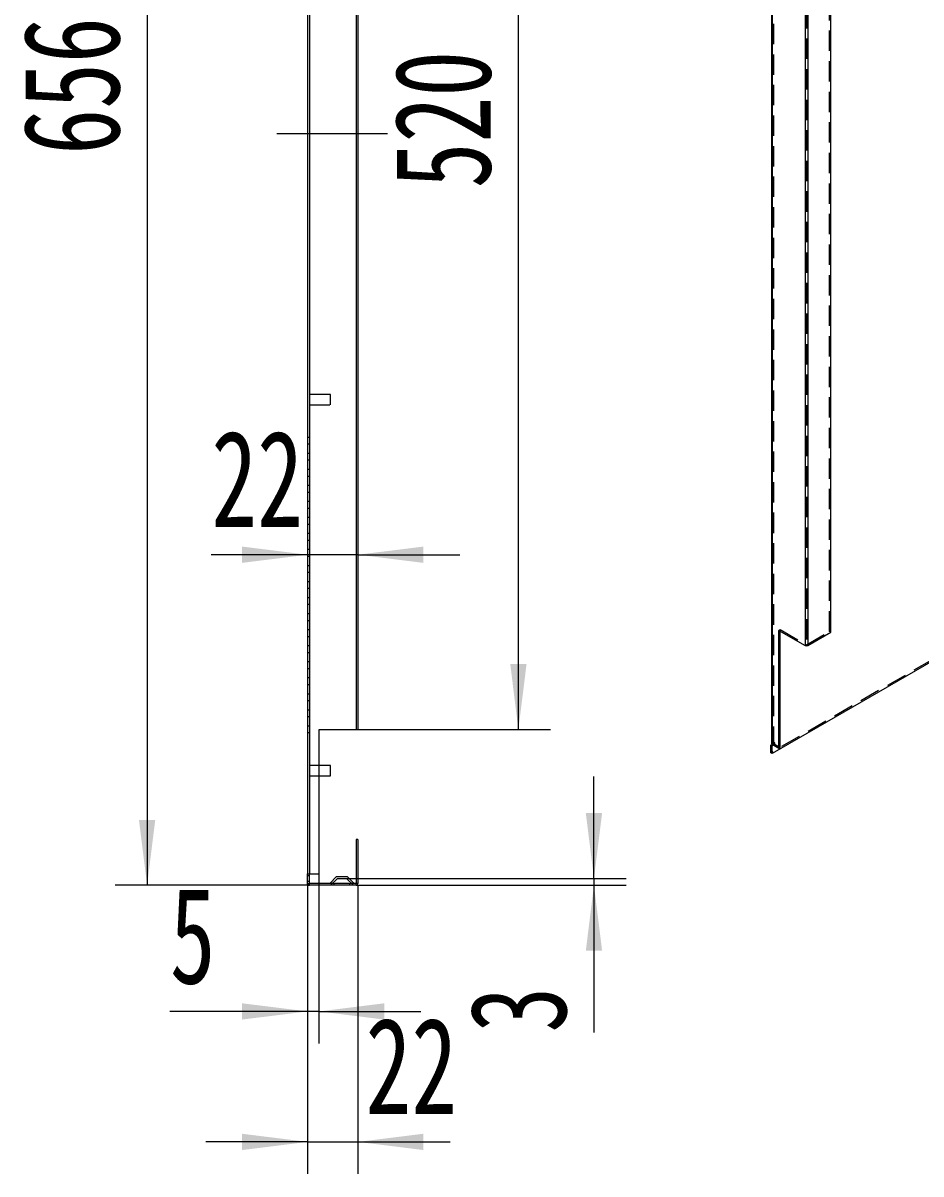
# Model space of a CAD drawing. Header units: millimetres. Extents: x 1 to 4201, y 2 to 2972.
# Drawn here: x 2541 to 3101, y 1052 to 1770 of the extents above; entities that cross this region are included whole.
import ezdxf

# ---------------------------------------------------------------- set-up
doc = ezdxf.new("R2010")
doc.units = ezdxf.units.MM
doc.header["$LTSCALE"] = 10
doc.linetypes.add('CENTERX2', pattern=[20.32, 12.7, -2.54, 2.54, -2.54])
doc.linetypes.add('HIDDEN', pattern=[1.905, 1.27, -0.635])
doc.layers.add('A-TITLEBLOCK', color=7, linetype='Continuous', lineweight=15)
doc.styles.add('SLDTEXTSTYLE1', font='TXT', dxfattribs={"width": 0.7})
doc.dimstyles.new('SLDDIMSTYLE0', dxfattribs={"dimtxt": 60, "dimasz": 40.8, "dimexe": 0, "dimexo": 0.0625, "dimgap": 15, "dimtad": 2, "dimlfac": 0.7, "dimrnd": 1e-09, "dimzin": 12, "dimdsep": 46, "dimtxsty": 'SLDTEXTSTYLE1', "dimsah": 1, "dimcen": 0.09, "dimadec": 0, "dimazin": 3, "dimtfac": 1, "dimtmove": 0, "dimatfit": 0, "dimfxl": 0, "dimfrac": 2, "dimtolj": 1, "dimtzin": 12, "dimarcsym": 0})
doc.dimstyles.new('SLDDIMSTYLE1', dxfattribs={"dimtxt": 60, "dimasz": 40.8, "dimexe": 0, "dimexo": 0.0625, "dimgap": 15, "dimtad": 2, "dimlfac": 0.7, "dimrnd": 1e-09, "dimzin": 12, "dimdsep": 46, "dimtxsty": 'SLDTEXTSTYLE1', "dimsah": 1, "dimcen": 0.09, "dimadec": 0, "dimazin": 3, "dimtfac": 1, "dimtofl": 0, "dimtmove": 0, "dimatfit": 3, "dimfxl": 0, "dimfrac": 2, "dimtolj": 1, "dimtzin": 12, "dimarcsym": 0})

# ---------------------------------------------------------------- blocks, each defined once
blk = doc.blocks.new('_D_44')
at = {"layer": 'A-TITLEBLOCK'}
for p, q in [((2720.64, 2169.43), (2598.78, 2169.43)), ((2618.78, 2169.43), (2618.78, 1232.29)), ((2718.78, 1232.29), (2598.78, 1232.29))]:
    blk.add_line(p, q, dxfattribs=at)
for points in [[(2618.78, 2169.43), (2613.7, 2128.63), (2623.86, 2128.63)], [(2618.78, 1232.29), (2623.86, 1273.09), (2613.7, 1273.09)]]:
    blk.add_solid(points, dxfattribs=at)
at = {"layer": 'A-TITLEBLOCK', "insert": (2541.44, 1687.86), "char_height": 60, "attachment_point": 1, "rotation": 90, "style": 'SLDTEXTSTYLE1'}
blk.add_mtext('656', dxfattribs=at)
blk = doc.blocks.new('_D_45')
at = {"layer": 'A-TITLEBLOCK'}
for p, q in [((2718.78, 1232.29), (2718.78, 1052.29)), ((2750.21, 1232.29), (2750.21, 1052.29)), ((2718.78, 1072.29), (2655.28, 1072.29)), ((2718.78, 1072.29), (2750.21, 1072.29)), ((2750.21, 1072.29), (2807.58, 1072.29))]:
    blk.add_line(p, q, dxfattribs=at)
for points in [[(2718.78, 1072.29), (2677.98, 1077.37), (2677.98, 1067.21)], [(2750.21, 1072.29), (2791.01, 1067.21), (2791.01, 1077.37)]]:
    blk.add_solid(points, dxfattribs=at)
at = {"layer": 'A-TITLEBLOCK', "insert": (2754.91, 1149.63), "char_height": 60, "attachment_point": 1, "style": 'SLDTEXTSTYLE1'}
blk.add_mtext('22', dxfattribs=at)
blk = doc.blocks.new('_D_46')
at = {"layer": 'A-TITLEBLOCK'}
for p, q in [((2725.92, 1239.43), (2725.92, 1133.64)), ((2718.78, 1232.29), (2718.78, 1133.64)), ((2718.78, 1153.64), (2632.92, 1153.64)), ((2725.92, 1153.64), (2718.78, 1153.64)), ((2725.92, 1153.64), (2789.42, 1153.64))]:
    blk.add_line(p, q, dxfattribs=at)
for points in [[(2718.78, 1153.64), (2677.98, 1158.72), (2677.98, 1148.56)], [(2725.92, 1153.64), (2766.72, 1148.56), (2766.72, 1158.72)]]:
    blk.add_solid(points, dxfattribs=at)
at = {"layer": 'A-TITLEBLOCK', "insert": (2632.92, 1230.99), "char_height": 60, "attachment_point": 1, "style": 'SLDTEXTSTYLE1'}
blk.add_mtext('5', dxfattribs=at)
blk = doc.blocks.new('_D_47')
at = {"layer": 'A-TITLEBLOCK'}
for p, q in [((2718.78, 1438.42), (2658.81, 1438.42)), ((2750.21, 1438.42), (2718.78, 1438.42)), ((2750.21, 1438.42), (2813.71, 1438.42))]:
    blk.add_line(p, q, dxfattribs=at)
for points in [[(2718.78, 1438.42), (2677.98, 1443.5), (2677.98, 1433.34)], [(2750.21, 1438.42), (2791.01, 1433.34), (2791.01, 1443.5)]]:
    blk.add_solid(points, dxfattribs=at)
at = {"layer": 'A-TITLEBLOCK', "insert": (2658.81, 1515.76), "char_height": 60, "attachment_point": 1, "style": 'SLDTEXTSTYLE1'}
blk.add_mtext('22', dxfattribs=at)
blk = doc.blocks.new('_D_48')
at = {"layer": 'A-TITLEBLOCK'}
for p, q in [((2750.21, 2072.29), (2870.21, 2072.29)), ((2850.21, 1329.43), (2850.21, 2072.29)), ((2750.21, 1329.43), (2870.21, 1329.43))]:
    blk.add_line(p, q, dxfattribs=at)
for points in [[(2850.21, 2072.29), (2845.13, 2031.49), (2855.29, 2031.49)], [(2850.21, 1329.43), (2855.29, 1370.23), (2845.13, 1370.23)]]:
    blk.add_solid(points, dxfattribs=at)
at = {"layer": 'A-TITLEBLOCK', "insert": (2772.87, 1666.88), "char_height": 60, "attachment_point": 1, "rotation": 90, "style": 'SLDTEXTSTYLE1'}
blk.add_mtext('520', dxfattribs=at)
blk = doc.blocks.new('_D_49')
at = {"layer": 'A-TITLEBLOCK'}
for p, q in [((2897.31, 1236.57), (2897.31, 1300.07)), ((2743.07, 1236.57), (2917.31, 1236.57)), ((2897.31, 1236.57), (2897.31, 1232.29)), ((2749.07, 1232.29), (2917.31, 1232.29)), ((2897.31, 1232.29), (2897.31, 1140.47))]:
    blk.add_line(p, q, dxfattribs=at)
for points in [[(2897.31, 1236.57), (2902.39, 1277.37), (2892.23, 1277.37)], [(2897.31, 1232.29), (2892.23, 1191.49), (2902.39, 1191.49)]]:
    blk.add_solid(points, dxfattribs=at)
at = {"layer": 'A-TITLEBLOCK', "insert": (2819.97, 1140.47), "char_height": 60, "attachment_point": 1, "rotation": 90, "style": 'SLDTEXTSTYLE1'}
blk.add_mtext('3', dxfattribs=at)

msp = doc.modelspace()

# ---------------------------------------------------------------- linework, layer by layer
at = {"color": 7, "linetype": 'Continuous', "lineweight": 15}
for p, q in [((2718.781, 2162.287), (2718.781, 1239.43)), ((2719.924, 2162.287), (2719.924, 1239.43)), ((3007.996, 2074.249), (3007.996, 1320.698)), ((2749.067, 2072.287), (2749.067, 1329.43)), ((2750.21, 2072.287), (2750.21, 1329.43)), ((3008.331, 2073.782), (3008.331, 1320.232)), ((3044.898, 1390.105), (3044.898, 1996.678)), ((3028.938, 1988.397), (3028.938, 1381.824)), ((3030.554, 1988.397), (3030.554, 1381.824)), ((3012.573, 1391.271), (3028.938, 1381.824)), ((3012.573, 1317.782), (3012.573, 1391.271)), ((3013.381, 1318.249), (3013.381, 1390.805)), ((3030.554, 1381.824), (3044.898, 1390.105)), ((3108.538, 1372.248), (3008.331, 1314.399)), ((2725.924, 1329.43), (2749.067, 1329.43)), ((2725.924, 1239.43), (2725.924, 1329.43)), ((2749.067, 1329.43), (2750.21, 1329.43)), ((3007.523, 1319.765), (3008.331, 1320.232)), ((3008.331, 1319.299), (3007.523, 1319.765)), ((3007.523, 1314.866), (3007.523, 1319.765)), ((3008.331, 1314.399), (3007.523, 1314.866)), ((3008.331, 1320.232), (3012.573, 1317.782)), ((3008.331, 1319.299), (3009.139, 1319.765)), ((3008.331, 1314.399), (3008.331, 1319.299)), ((3012.573, 1317.782), (3013.381, 1318.249)), ((2733.067, 1306.93), (2725.924, 1306.93)), ((2733.067, 1303.716), (2733.067, 1306.93)), ((2725.924, 1300.501), (2733.067, 1300.501)), ((2733.067, 1300.501), (2733.067, 1303.716)), ((2750.21, 1260.858), (2749.067, 1260.858)), ((2749.067, 1260.858), (2749.067, 1233.43)), ((2750.21, 1260.858), (2750.21, 1233.43)), ((2718.781, 1239.43), (2719.924, 1239.43)), ((2718.781, 1238.287), (2718.781, 1239.43)), ((2718.781, 1232.287), (2718.781, 1238.287)), ((2719.924, 1238.287), (2718.781, 1238.287)), ((2719.924, 1239.43), (2725.924, 1239.43)), ((2719.924, 1238.287), (2719.924, 1239.43)), ((2719.924, 1232.287), (2719.924, 1238.287)), ((2736.879, 1237.716), (2732.594, 1233.43)), ((2736.879, 1237.716), (2743.54, 1237.716)), ((2747.826, 1233.43), (2743.54, 1237.716)), ((2719.924, 1232.287), (2718.781, 1232.287)), ((2749.067, 1233.43), (2719.924, 1233.43)), ((2749.067, 1232.287), (2719.924, 1232.287)), ((2749.067, 1232.287), (2749.067, 1233.43)), ((2750.21, 1233.43), (2749.067, 1233.43))]:
    msp.add_line(p, q, dxfattribs=at)
at = {"color": 7, "linetype": 'HIDDEN', "lineweight": 0}
for p, q in [((3009.139, 2074.249), (3009.139, 1320.698)), ((3044.09, 1390.571), (3044.09, 1997.145)), ((3029.746, 1988.864), (3029.746, 1382.291)), ((2733.067, 1538.358), (2719.924, 1538.358)), ((2733.067, 1535.144), (2733.067, 1538.358)), ((2719.924, 1531.93), (2733.067, 1531.93)), ((2733.067, 1531.93), (2733.067, 1535.144)), ((2719.924, 1511.573), (2718.781, 1511.573)), ((2719.924, 1507.287), (2718.781, 1507.287)), ((2719.924, 1501.573), (2718.781, 1501.573)), ((2719.924, 1497.287), (2718.781, 1497.287)), ((2719.924, 1491.573), (2718.781, 1491.573)), ((2719.924, 1487.287), (2718.781, 1487.287)), ((2719.924, 1481.573), (2718.781, 1481.573)), ((2719.924, 1477.287), (2718.781, 1477.287)), ((2719.924, 1471.573), (2718.781, 1471.573)), ((2719.924, 1467.287), (2718.781, 1467.287)), ((2719.924, 1461.573), (2718.781, 1461.573)), ((2719.924, 1457.287), (2718.781, 1457.287)), ((2719.924, 1451.573), (2718.781, 1451.573)), ((2719.924, 1447.287), (2718.781, 1447.287)), ((2719.924, 1441.573), (2718.781, 1441.573)), ((2719.924, 1437.287), (2718.781, 1437.287)), ((2719.924, 1431.573), (2718.781, 1431.573)), ((2719.924, 1427.287), (2718.781, 1427.287)), ((2719.924, 1421.573), (2718.781, 1421.573)), ((2719.924, 1417.287), (2718.781, 1417.287)), ((2719.924, 1411.573), (2718.781, 1411.573)), ((2719.924, 1407.287), (2718.781, 1407.287)), ((2719.924, 1401.573), (2718.781, 1401.573)), ((2719.924, 1397.287), (2718.781, 1397.287)), ((2719.924, 1391.573), (2718.781, 1391.573)), ((2719.924, 1387.287), (2718.781, 1387.287)), ((3012.573, 1391.271), (3013.381, 1391.738)), ((3013.381, 1391.738), (3029.746, 1382.291)), ((3013.381, 1390.805), (3013.381, 1391.738)), ((3029.746, 1382.291), (3044.09, 1390.571)), ((3044.898, 1390.105), (3044.09, 1390.571)), ((2719.924, 1381.573), (2718.781, 1381.573)), ((3028.938, 1381.824), (3029.746, 1382.291)), ((3030.554, 1381.824), (3029.746, 1382.291)), ((2719.924, 1377.287), (2718.781, 1377.287)), ((2719.924, 1371.573), (2718.781, 1371.573)), ((3107.73, 1372.714), (3007.523, 1314.866)), ((2719.924, 1367.287), (2718.781, 1367.287)), ((2719.924, 1361.573), (2718.781, 1361.573)), ((2719.924, 1357.287), (2718.781, 1357.287)), ((2719.924, 1351.573), (2718.781, 1351.573)), ((2719.924, 1347.287), (2718.781, 1347.287)), ((2719.924, 1341.573), (2718.781, 1341.573)), ((2719.924, 1337.287), (2718.781, 1337.287)), ((2719.924, 1331.573), (2718.781, 1331.573)), ((2719.924, 1327.287), (2718.781, 1327.287)), ((3009.139, 1321.631), (3008.331, 1321.165)), ((3008.331, 1321.165), (3009.139, 1320.698)), ((3008.331, 1320.232), (3009.139, 1320.698)), ((3008.331, 1320.232), (3009.139, 1320.698)), ((3009.947, 1321.165), (3009.139, 1321.631)), ((3009.947, 1321.165), (3009.139, 1320.698)), ((3009.139, 1320.698), (3013.381, 1318.249)), ((3009.947, 1320.232), (3009.139, 1320.698)), ((3009.139, 1320.698), (3009.139, 1320.698)), ((3009.947, 1320.232), (3009.947, 1321.165)), ((3009.139, 1319.765), (3009.947, 1320.232)), ((2725.924, 1306.93), (2719.924, 1306.93)), ((2719.924, 1300.501), (2725.924, 1300.501)), ((2719.924, 1234.573), (2718.781, 1234.573)), ((2737.353, 1236.573), (2733.067, 1232.287)), ((2737.353, 1236.573), (2740.21, 1236.573)), ((2740.21, 1236.573), (2743.067, 1236.573)), ((2747.353, 1232.287), (2743.067, 1236.573)), ((2718.781, 1233.43), (2719.924, 1233.43)), ((2735.21, 1233.43), (2735.21, 1232.287)), ((2745.21, 1232.287), (2745.21, 1233.43))]:
    msp.add_line(p, q, dxfattribs=at)
at = {"color": 7, "linetype": 'Continuous', "lineweight": 15}
for centre, radius, start, end in [((3029.746, 1383.384), 1.757, 242.609672, 297.390328), ((3008.568, 1320.755), 0.575, 185.694799, 245.625342), ((2749.067, 1233.43), 1.143, 270, 0)]:
    msp.add_arc(centre, radius, start, end, dxfattribs=at)
at = {"color": 7, "linetype": 'HIDDEN', "lineweight": 0}
for centre, radius, start, end in [((3008.568, 1320.641), 0.575, 114.374658, 174.305201), ((2719.924, 1233.43), 1.143, 180, 270)]:
    msp.add_arc(centre, radius, start, end, dxfattribs=at)
at = {"layer": 'A-TITLEBLOCK', "linetype": 'CENTERX2', "lineweight": 0, "ltscale": 1.428571}
msp.add_line((2768.71, 1700.858), (2699.71, 1700.858), dxfattribs=at)

# ---------------------------------------------------------------- dimensions: what is measured, and where the dimension line sits
at = {"layer": 'A-TITLEBLOCK'}
for base, p1, p2, dimstyle, picture, middle in [((2618.781, 1232.287), (2720.638, 2169.43), (2718.781, 1232.287), 'SLDDIMSTYLE1', '_D_44', (2618.781, 1727.274)), ((2850.21, 2072.287), (2750.21, 1329.43), (2750.21, 2072.287), 'SLDDIMSTYLE1', '_D_48', (2850.21, 1706.383)), ((2897.315, 1232.287), (2743.067, 1236.573), (2749.067, 1232.287), 'SLDDIMSTYLE0', '_D_49', (2897.315, 1153.641))]:
    dim = msp.add_linear_dim(base=base, p1=p1, p2=p2, angle=90, dimstyle=dimstyle, dxfattribs=at)
    dim.commit()
    dim.dimension.update_dxf_attribs({"geometry": picture, "text_midpoint": middle, "dimtype": 160})
for base, p1, p2, picture, middle in [((2718.781, 1438.415), (2750.21, 1329.43), (2718.781, 1232.287), '_D_47', (2685.147, 1438.415)), ((2718.781, 1153.641), (2725.924, 1239.43), (2718.781, 1232.287), '_D_46', (2646.091, 1153.641)), ((2750.21, 1072.287), (2718.781, 1232.287), (2750.21, 1232.287), '_D_45', (2781.246, 1072.287))]:
    dim = msp.add_linear_dim(base=base, p1=p1, p2=p2, dimstyle='SLDDIMSTYLE0', dxfattribs=at)
    dim.commit()
    dim.dimension.update_dxf_attribs({"geometry": picture, "text_midpoint": middle, "dimtype": 160})

doc.saveas('drawing.dxf')
